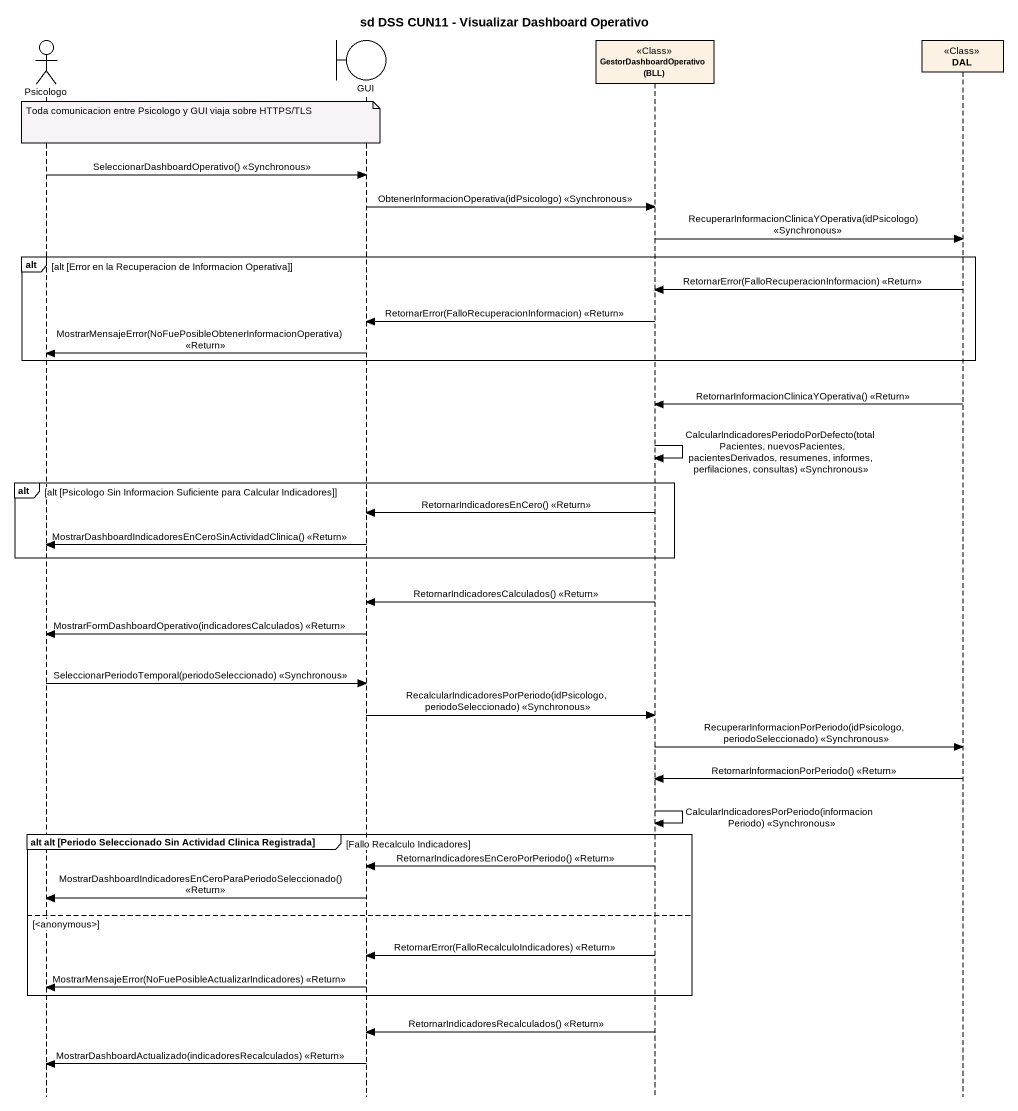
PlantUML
@startuml
title sd DSS CUN11 - Visualizar Dashboard Operativo
hide footbox
actor Psicologo
boundary GUI
participant "GestorDashboardOperativo (BLL)" as GestorDashboardOperativo_BLL <<Class>>
participant DAL <<Class>>

note over Psicologo : Toda comunicacion entre Psicologo y GUI viaja sobre HTTPS/TLS
Psicologo -> GUI : SeleccionarDashboardOperativo() <<Synchronous>>
GUI -> GestorDashboardOperativo_BLL : ObtenerInformacionOperativa(idPsicologo) <<Synchronous>>
GestorDashboardOperativo_BLL -> DAL : RecuperarInformacionClinicaYOperativa(idPsicologo) <<Synchronous>>
alt alt [Error en la Recuperacion de Informacion Operativa]
  DAL -> GestorDashboardOperativo_BLL : RetornarError(FalloRecuperacionInformacion) <<Return>>
  GestorDashboardOperativo_BLL -> GUI : RetornarError(FalloRecuperacionInformacion) <<Return>>
  GUI -> Psicologo : MostrarMensajeError(NoFuePosibleObtenerInformacionOperativa) <<Return>>
end
DAL -> GestorDashboardOperativo_BLL : RetornarInformacionClinicaYOperativa() <<Return>>
GestorDashboardOperativo_BLL -> GestorDashboardOperativo_BLL : CalcularIndicadoresPeriodoPorDefecto(totalPacientes, nuevosPacientes, pacientesDerivados, resumenes, informes, perfilaciones, consultas) <<Synchronous>>
alt alt [Psicologo Sin Informacion Suficiente para Calcular Indicadores]
  GestorDashboardOperativo_BLL -> GUI : RetornarIndicadoresEnCero() <<Return>>
  GUI -> Psicologo : MostrarDashboardIndicadoresEnCeroSinActividadClinica() <<Return>>
end
GestorDashboardOperativo_BLL -> GUI : RetornarIndicadoresCalculados() <<Return>>
GUI -> Psicologo : MostrarFormDashboardOperativo(indicadoresCalculados) <<Return>>
Psicologo -> GUI : SeleccionarPeriodoTemporal(periodoSeleccionado) <<Synchronous>>
GUI -> GestorDashboardOperativo_BLL : RecalcularIndicadoresPorPeriodo(idPsicologo, periodoSeleccionado) <<Synchronous>>
GestorDashboardOperativo_BLL -> DAL : RecuperarInformacionPorPeriodo(idPsicologo, periodoSeleccionado) <<Synchronous>>
DAL -> GestorDashboardOperativo_BLL : RetornarInformacionPorPeriodo() <<Return>>
GestorDashboardOperativo_BLL -> GestorDashboardOperativo_BLL : CalcularIndicadoresPorPeriodo(informacionPeriodo) <<Synchronous>>
group alt alt (Periodo Seleccionado Sin Actividad Clinica Registrada) [Fallo Recalculo Indicadores]
  GestorDashboardOperativo_BLL -> GUI : RetornarIndicadoresEnCeroPorPeriodo() <<Return>>
  GUI -> Psicologo : MostrarDashboardIndicadoresEnCeroParaPeriodoSeleccionado() <<Return>>
else <anonymous>
  GestorDashboardOperativo_BLL -> GUI : RetornarError(FalloRecalculoIndicadores) <<Return>>
  GUI -> Psicologo : MostrarMensajeError(NoFuePosibleActualizarIndicadores) <<Return>>
end
GestorDashboardOperativo_BLL -> GUI : RetornarIndicadoresRecalculados() <<Return>>
GUI -> Psicologo : MostrarDashboardActualizado(indicadoresRecalculados) <<Return>>
@enduml
